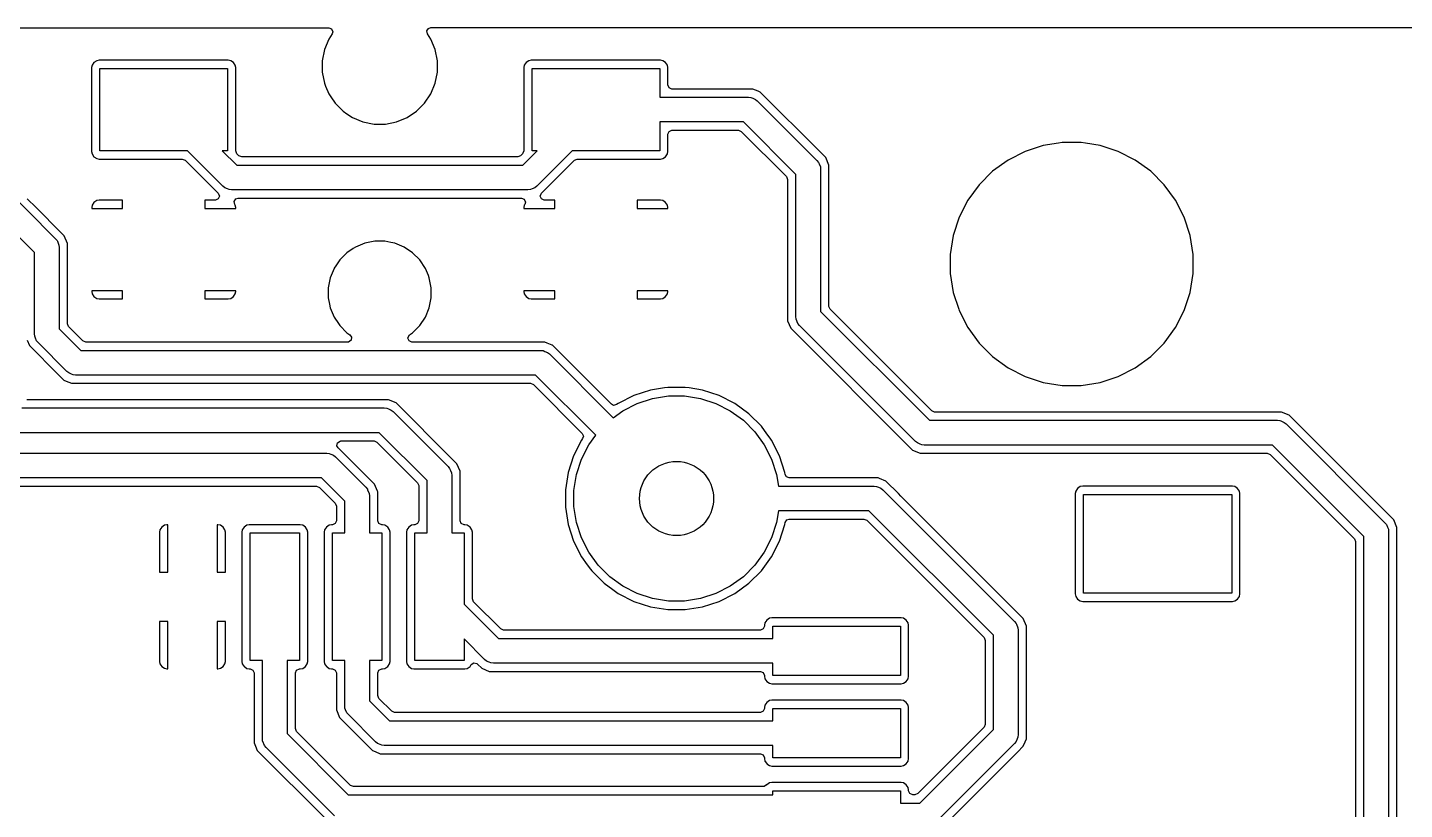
# Model space of a CAD drawing. Extents: x 187.8 to 254.2, y -114.9 to -82.7.
# Drawn here: x 209.42 to 226.14, y -92.18 to -82.68 of the extents above; entities that cross this region are included whole.
import ezdxf

# ---------------------------------------------------------------- set-up
doc = ezdxf.new("R2010")
doc.units = 0
doc.layers.add('BLACK', color=7, linetype='CONTINUOUS')

msp = doc.modelspace()

# ---------------------------------------------------------------- linework, layer by layer
at = {"layer": 'BLACK', "linetype": 'CONTINUOUS'}
for p, q in [((197.470637, -82.680796), (213.075352, -82.679298)), ((213.116098, -82.75552), (213.074225, -82.818187)), ((213.075352, -82.679298), (213.110001, -82.693646)), ((213.110001, -82.693646), (213.124356, -82.728293)), ((213.124356, -82.728293), (213.116098, -82.75552)), ((214.266506, -82.718619), (214.287341, -82.687437)), ((214.273822, -82.755402), (214.266506, -82.718619)), ((214.315775, -82.818189), (214.273822, -82.755402)), ((214.287341, -82.687437), (214.314557, -82.679179)), ((214.314557, -82.679179), (229.88143, -82.677685)), ((213.021417, -82.945681), (212.9945, -83.081001)), ((213.02142, -82.94567), (213.021417, -82.945681)), ((213.074223, -82.818191), (213.02142, -82.94567)), ((213.074225, -82.818187), (213.074223, -82.818191)), ((214.368579, -82.94567), (214.315775, -82.818189)), ((214.368582, -82.945681), (214.368579, -82.94567)), ((214.395366, -83.080331), (214.368582, -82.945681)), ((210.222543, -83.102542), (210.20033, -83.135786)), ((210.255783, -83.080332), (210.222543, -83.102542)), ((210.255784, -83.080332), (210.255783, -83.080332)), ((210.255786, -83.080331), (210.255784, -83.080332)), ((210.255787, -83.080331), (210.255786, -83.080331)), ((210.285102, -83.074501), (210.255787, -83.080331)), ((210.285104, -83.0745), (210.285102, -83.074501)), ((210.285105, -83.0745), (210.285104, -83.0745)), ((211.854901, -83.0745), (210.285105, -83.0745)), ((211.884212, -83.08033), (211.854901, -83.0745)), ((211.917457, -83.102543), (211.884212, -83.08033)), ((211.939667, -83.135783), (211.917457, -83.102543)), ((212.9945, -83.081001), (212.9945, -83.218998)), ((214.3955, -83.081007), (214.395366, -83.080331)), ((214.3955, -83.218993), (214.3955, -83.081007)), ((215.472543, -83.102542), (215.45033, -83.135786)), ((215.505783, -83.080332), (215.472543, -83.102542)), ((215.505784, -83.080332), (215.505783, -83.080332)), ((215.505786, -83.080331), (215.505784, -83.080332)), ((215.505787, -83.080331), (215.505786, -83.080331)), ((215.535102, -83.074501), (215.505787, -83.080331)), ((215.535104, -83.0745), (215.535102, -83.074501)), ((215.535105, -83.0745), (215.535104, -83.0745)), ((217.104901, -83.0745), (215.535105, -83.0745)), ((217.134212, -83.08033), (217.104901, -83.0745)), ((217.167457, -83.102543), (217.134212, -83.08033)), ((217.189667, -83.135783), (217.167457, -83.102543)), ((210.20033, -83.135787), (210.1945, -83.165095)), ((210.1945, -83.165095), (210.1945, -84.184894)), ((210.20033, -83.135786), (210.20033, -83.135787)), ((210.295, -84.175), (210.295, -83.175)), ((210.295, -83.175), (211.845, -83.175)), ((211.845, -83.175), (211.845, -84.175)), ((211.939667, -83.135784), (211.939667, -83.135783)), ((211.939669, -83.135787), (211.939667, -83.135784)), ((211.945499, -83.165102), (211.939669, -83.135787)), ((211.945499, -84.175944), (211.945499, -83.165102)), ((212.9945, -83.218998), (213.021417, -83.354318)), ((214.36858, -83.354328), (214.3955, -83.218993)), ((215.45033, -83.135787), (215.4445, -83.165095)), ((215.4445, -83.165095), (215.4445, -84.17594)), ((215.45033, -83.135786), (215.45033, -83.135787)), ((215.545, -84.175), (215.545, -83.175)), ((215.545, -83.175), (217.095, -83.175)), ((217.095, -83.175), (217.095, -83.525)), ((217.189667, -83.135784), (217.189667, -83.135783)), ((217.189669, -83.135787), (217.189667, -83.135784)), ((217.195499, -83.165102), (217.189669, -83.135787)), ((217.195499, -83.165105), (217.195499, -83.165102)), ((217.195499, -83.3755), (217.195499, -83.165105)), ((213.021417, -83.354318), (213.02142, -83.354329)), ((213.02142, -83.354329), (213.036315, -83.390289)), ((213.036315, -83.390289), (213.074225, -83.481811)), ((214.315775, -83.481811), (214.36858, -83.354328)), ((217.209851, -83.410148), (217.195499, -83.3755)), ((217.244499, -83.4245), (217.209851, -83.410148)), ((218.224828, -83.4245), (217.244499, -83.4245)), ((218.224829, -83.4245), (218.224828, -83.4245)), ((218.289931, -83.451466), (218.224829, -83.4245)), ((218.300499, -83.455844), (218.289931, -83.451466)), ((218.316899, -83.462637), (218.300499, -83.455844)), ((219.0391, -84.18484), (218.316899, -83.462637)), ((213.074225, -83.481811), (213.10064, -83.521344)), ((213.10064, -83.521344), (213.150883, -83.596539)), ((213.150883, -83.596539), (213.24846, -83.694116)), ((214.141542, -83.694114), (214.239114, -83.596542)), ((214.239114, -83.596542), (214.315775, -83.481811)), ((217.095, -83.525), (218.175, -83.525)), ((218.175, -83.525), (218.204264, -83.527882)), ((218.204264, -83.527882), (218.226661, -83.537159)), ((218.226661, -83.537159), (218.258335, -83.550279)), ((218.258335, -83.550279), (218.281066, -83.568934)), ((218.281066, -83.568934), (219.006066, -84.293934)), ((213.24846, -83.694116), (213.294102, -83.724613)), ((213.294102, -83.724613), (213.363189, -83.770775)), ((213.363189, -83.770775), (213.490672, -83.82358)), ((213.899328, -83.82358), (214.026811, -83.770775)), ((214.026811, -83.770775), (214.141542, -83.694114)), ((213.490672, -83.82358), (213.490678, -83.823581)), ((213.490678, -83.823581), (213.490681, -83.823582)), ((213.490681, -83.823582), (213.626001, -83.850499)), ((213.626001, -83.850499), (213.626007, -83.8505)), ((213.626007, -83.8505), (213.763993, -83.8505)), ((213.763993, -83.8505), (213.899328, -83.82358)), ((218.112868, -83.825), (217.095, -83.825)), ((217.095, -83.825), (217.095, -84.175)), ((217.1955, -83.9745), (217.209852, -83.939852)), ((217.209852, -83.939852), (217.2445, -83.9255)), ((217.2445, -83.9255), (218.050943, -83.9255)), ((218.050943, -83.9255), (218.085591, -83.939852)), ((218.085591, -83.939852), (218.635148, -84.489408)), ((218.75, -84.462132), (218.112868, -83.825)), ((217.1955, -84.184899), (217.1955, -83.9745)), ((221.754485, -84.110831), (221.533605, -84.182599)), ((221.754488, -84.11083), (221.754485, -84.110831)), ((221.940709, -84.081336), (221.754488, -84.11083)), ((221.983876, -84.0745), (221.940709, -84.081336)), ((222.216124, -84.0745), (221.983876, -84.0745)), ((222.269297, -84.082921), (222.216124, -84.0745)), ((222.445511, -84.11083), (222.269297, -84.082921)), ((222.445514, -84.110831), (222.445511, -84.11083)), ((222.666394, -84.182599), (222.445514, -84.110831)), ((210.1945, -84.184894), (210.194501, -84.184898)), ((210.194501, -84.184898), (210.200331, -84.214213)), ((210.200331, -84.214213), (210.200331, -84.214214)), ((210.200331, -84.214214), (210.200332, -84.214215)), ((210.200332, -84.214215), (210.200332, -84.214216)), ((210.200332, -84.214216), (210.222542, -84.247456)), ((210.222542, -84.247456), (210.222543, -84.247457)), ((210.222543, -84.247457), (210.255787, -84.269669)), ((210.255787, -84.269669), (210.285101, -84.2755)), ((210.285101, -84.2755), (211.295942, -84.275499)), ((211.357868, -84.175), (210.295, -84.175)), ((211.295942, -84.275499), (211.33059, -84.289851)), ((211.33059, -84.289851), (211.682636, -84.641897)), ((211.788934, -84.606066), (211.357868, -84.175)), ((211.845, -84.175), (211.782132, -84.175)), ((211.782132, -84.175), (211.957132, -84.35)), ((211.959851, -84.21059), (211.945499, -84.175944)), ((211.984409, -84.235148), (211.959851, -84.21059)), ((212.019057, -84.2495), (211.984409, -84.235148)), ((215.370944, -84.2495), (212.019057, -84.2495)), ((215.405592, -84.235147), (215.370944, -84.2495)), ((215.43015, -84.210587), (215.405592, -84.235147)), ((215.4445, -84.17594), (215.43015, -84.210587)), ((215.432868, -84.35), (215.607868, -84.175)), ((215.607868, -84.175), (215.545, -84.175)), ((216.032132, -84.175), (215.601066, -84.606066)), ((215.657909, -84.691352), (216.059409, -84.289851)), ((217.095, -84.175), (216.032132, -84.175)), ((216.059409, -84.289851), (216.094057, -84.275499)), ((216.094057, -84.275499), (217.104895, -84.275499)), ((217.104895, -84.275499), (217.104898, -84.275499)), ((217.104898, -84.275499), (217.134213, -84.269669)), ((217.134213, -84.269669), (217.167457, -84.247457)), ((217.167457, -84.247457), (217.189669, -84.214213)), ((217.189669, -84.214213), (217.1955, -84.184899)), ((219.006066, -84.293934), (219.024721, -84.316665)), ((219.039107, -84.184846), (219.0391, -84.18484)), ((219.112362, -84.2581), (219.039107, -84.184846)), ((219.112362, -84.258101), (219.112362, -84.2581)), ((219.112364, -84.258103), (219.112362, -84.258101)), ((219.150499, -84.35017), (219.112364, -84.258103)), ((221.326669, -84.288039), (221.138774, -84.424552)), ((221.533605, -84.182599), (221.326669, -84.288039)), ((222.666395, -84.182599), (222.666394, -84.182599)), ((222.666396, -84.1826), (222.666395, -84.182599)), ((222.873331, -84.288039), (222.666396, -84.1826)), ((223.061224, -84.424551), (222.873331, -84.288039)), ((208.935, -84.422868), (209.756066, -85.243934)), ((211.957132, -84.35), (215.432868, -84.35)), ((218.75, -86.19), (218.75, -84.462132)), ((219.024721, -84.316665), (219.031626, -84.333336)), ((219.031626, -84.333336), (219.047118, -84.370736)), ((219.047118, -84.370736), (219.05, -84.4)), ((219.05, -84.4), (219.05, -86.127868)), ((219.1505, -84.350174), (219.150499, -84.35017)), ((219.1505, -85.433876), (219.1505, -84.350174)), ((221.138774, -84.424552), (220.974552, -84.588774)), ((223.061225, -84.424552), (223.061224, -84.424551)), ((223.06123, -84.424556), (223.061225, -84.424552)), ((223.225444, -84.58877), (223.06123, -84.424556)), ((211.811665, -84.624721), (211.788934, -84.606066)), ((211.843339, -84.63784), (211.811665, -84.624721)), ((211.865736, -84.647118), (211.843339, -84.63784)), ((215.546661, -84.63784), (215.524264, -84.647118)), ((215.578335, -84.624721), (215.546661, -84.63784)), ((215.601066, -84.606066), (215.578335, -84.624721)), ((218.635148, -84.489408), (218.6495, -84.524056)), ((218.6495, -84.524056), (218.6495, -86.140172)), ((220.974552, -84.588774), (220.838039, -84.776669)), ((223.225447, -84.588774), (223.225444, -84.58877)), ((223.225449, -84.588776), (223.225447, -84.588774)), ((223.361961, -84.776669), (223.225449, -84.588776)), ((209.519414, -84.865154), (209.413018, -84.758758)), ((210.222902, -84.802904), (210.200802, -84.83598)), ((210.255977, -84.780804), (210.222902, -84.802904)), ((210.255981, -84.780802), (210.255977, -84.780804)), ((210.285154, -84.775001), (210.255981, -84.780802)), ((210.285155, -84.775), (210.285154, -84.775001)), ((210.57, -84.775), (210.285155, -84.775)), ((210.57, -84.875), (210.57, -84.775)), ((211.697442, -84.775), (211.57, -84.775)), ((211.57, -84.775), (211.57, -84.875)), ((211.682636, -84.641897), (211.732091, -84.691352)), ((211.73209, -84.760649), (211.697442, -84.775)), ((211.746442, -84.726), (211.73209, -84.760649)), ((211.732091, -84.691352), (211.746442, -84.726)), ((211.895, -84.65), (211.865736, -84.647118)), ((215.495, -84.65), (211.895, -84.65)), ((211.925696, -84.78994), (211.946531, -84.758758)), ((211.933012, -84.826723), (211.925696, -84.78994)), ((211.946531, -84.758758), (211.973754, -84.7505)), ((211.973754, -84.7505), (215.416247, -84.7505)), ((215.416247, -84.7505), (215.450895, -84.764852)), ((215.450895, -84.764852), (215.465247, -84.7995)), ((215.465247, -84.7995), (215.456989, -84.826723)), ((215.524264, -84.647118), (215.495, -84.65)), ((215.643557, -84.726), (215.657909, -84.691352)), ((215.657909, -84.760648), (215.643557, -84.726)), ((215.692557, -84.775), (215.657909, -84.760648)), ((215.82, -84.775), (215.692557, -84.775)), ((215.82, -84.875), (215.82, -84.775)), ((217.104846, -84.775), (216.82, -84.775)), ((216.82, -84.775), (216.82, -84.875)), ((217.134019, -84.780802), (217.104846, -84.775)), ((217.167095, -84.802902), (217.134019, -84.780802)), ((217.189195, -84.835977), (217.167095, -84.802902)), ((220.838039, -84.776669), (220.732599, -84.983605)), ((223.4674, -84.983604), (223.361961, -84.776669)), ((209.5, -85.412132), (208.918884, -84.831016)), ((209.551652, -84.897392), (209.519414, -84.865154)), ((209.7891, -85.13484), (209.551652, -84.897392)), ((210.200802, -84.83598), (210.195, -84.865154)), ((210.195, -84.865154), (210.195, -84.875)), ((210.195, -84.875), (210.57, -84.875)), ((211.57, -84.875), (211.944999, -84.875)), ((211.939195, -84.835977), (211.933012, -84.826723)), ((211.939197, -84.835981), (211.939195, -84.835977)), ((211.944998, -84.865154), (211.939197, -84.835981)), ((211.944999, -84.865155), (211.944998, -84.865154)), ((211.944999, -84.875), (211.944999, -84.865155)), ((215.450802, -84.835981), (215.445, -84.865154)), ((215.445, -84.865154), (215.445, -84.875)), ((215.445, -84.875), (215.82, -84.875)), ((215.456989, -84.826723), (215.450802, -84.835981)), ((216.82, -84.875), (217.194999, -84.875)), ((217.189197, -84.835981), (217.189195, -84.835977)), ((217.194998, -84.865154), (217.189197, -84.835981)), ((217.194999, -84.865155), (217.194998, -84.865154)), ((217.194999, -84.875), (217.194999, -84.865155)), ((209.789107, -85.134846), (209.7891, -85.13484)), ((209.862362, -85.2081), (209.789107, -85.134846)), ((220.732599, -84.983605), (220.660831, -85.204485)), ((223.539169, -85.204486), (223.4674, -84.983604)), ((209.756066, -85.243934), (209.774721, -85.266665)), ((209.774721, -85.266665), (209.777966, -85.2745)), ((209.777966, -85.2745), (209.797118, -85.320736)), ((209.862362, -85.208101), (209.862362, -85.2081)), ((209.862364, -85.208103), (209.862362, -85.208101)), ((209.900499, -85.30017), (209.862364, -85.208103)), ((209.9005, -85.300174), (209.900499, -85.30017)), ((209.9005, -85.884845), (209.9005, -85.300174)), ((213.51254, -85.298539), (213.398719, -85.345686)), ((213.51255, -85.298536), (213.51254, -85.298539)), ((213.573249, -85.286463), (213.51255, -85.298536)), ((213.633394, -85.2745), (213.573249, -85.286463)), ((213.756606, -85.2745), (213.633394, -85.2745)), ((213.828714, -85.288842), (213.756606, -85.2745)), ((213.877449, -85.298536), (213.828714, -85.288842)), ((213.877459, -85.298539), (213.877449, -85.298536)), ((213.99128, -85.345686), (213.877459, -85.298539)), ((220.66083, -85.204488), (220.6245, -85.433876)), ((220.660831, -85.204485), (220.66083, -85.204488)), ((223.5755, -85.433876), (223.539169, -85.204486)), ((209.5, -86.4), (209.5, -85.412132)), ((209.797118, -85.320736), (209.8, -85.35)), ((209.8, -85.35), (209.8, -86.337868)), ((213.296267, -85.414141), (213.209141, -85.501267)), ((213.372672, -85.363089), (213.296267, -85.414141)), ((213.398714, -85.345689), (213.372672, -85.363089)), ((213.398715, -85.345688), (213.398714, -85.345689)), ((213.398719, -85.345686), (213.398715, -85.345688)), ((213.991282, -85.345687), (213.99128, -85.345686)), ((213.991286, -85.345689), (213.991282, -85.345687)), ((214.093733, -85.414142), (213.991286, -85.345689)), ((214.180858, -85.501267), (214.093733, -85.414142)), ((219.1505, -86.065943), (219.1505, -85.433876)), ((220.6245, -85.433876), (220.6245, -85.666123)), ((223.5755, -85.666124), (223.5755, -85.433876)), ((213.140686, -85.603719), (213.093539, -85.71754)), ((213.141861, -85.601961), (213.140686, -85.603719)), ((213.160117, -85.574638), (213.141861, -85.601961)), ((213.209141, -85.501267), (213.160117, -85.574638)), ((214.249311, -85.603714), (214.180858, -85.501267)), ((214.249313, -85.603719), (214.249311, -85.603714)), ((214.285517, -85.691123), (214.249313, -85.603719)), ((213.084933, -85.760803), (213.0695, -85.838394)), ((213.093536, -85.71755), (213.084933, -85.760803)), ((213.093539, -85.71754), (213.093536, -85.71755)), ((214.296463, -85.717548), (214.285517, -85.691123)), ((214.3205, -85.838394), (214.296463, -85.717548)), ((220.6245, -85.666123), (220.66083, -85.895511)), ((223.539169, -85.895514), (223.5755, -85.666124)), ((209.9005, -86.275943), (209.9005, -85.884845)), ((210.57, -85.875), (210.195001, -85.875)), ((210.195001, -85.875), (210.195001, -85.884845)), ((210.195001, -85.884845), (210.200802, -85.914018)), ((210.200802, -85.914018), (210.200804, -85.914022)), ((210.200804, -85.914022), (210.222904, -85.947097)), ((210.222904, -85.947097), (210.25598, -85.969197)), ((210.25598, -85.969197), (210.285154, -85.974999)), ((210.285154, -85.974999), (210.569999, -85.974999)), ((210.569999, -85.974999), (210.57, -85.974998)), ((210.57, -85.974998), (210.57, -85.875)), ((211.945, -85.875), (211.57, -85.875)), ((211.57, -85.875), (211.57, -85.974999)), ((211.57, -85.974999), (211.854845, -85.974999)), ((211.854845, -85.974998), (211.884018, -85.969197)), ((211.854845, -85.974999), (211.854845, -85.974998)), ((211.884018, -85.969197), (211.884022, -85.969195)), ((211.884022, -85.969195), (211.917097, -85.947095)), ((211.917097, -85.947095), (211.939197, -85.914019)), ((211.939197, -85.914019), (211.945, -85.884845)), ((211.945, -85.884845), (211.945, -85.875)), ((213.0695, -85.838394), (213.0695, -85.961606)), ((213.0695, -85.961606), (213.084642, -86.03773)), ((214.296463, -86.082452), (214.3205, -85.961606)), ((214.3205, -85.884845), (214.3205, -85.838394)), ((214.3205, -85.961606), (214.3205, -85.884845)), ((215.82, -85.875), (215.445001, -85.875)), ((215.445001, -85.875), (215.445001, -85.884845)), ((215.445001, -85.884845), (215.450802, -85.914018)), ((215.450802, -85.914018), (215.450804, -85.914022)), ((215.450804, -85.914022), (215.472904, -85.947097)), ((215.472904, -85.947097), (215.50598, -85.969197)), ((215.50598, -85.969197), (215.535154, -85.974999)), ((215.535154, -85.974999), (215.819999, -85.974999)), ((215.819999, -85.974999), (215.82, -85.974998)), ((215.82, -85.974998), (215.82, -85.875)), ((217.195, -85.875), (216.82, -85.875)), ((216.82, -85.875), (216.82, -85.974999)), ((216.82, -85.974999), (217.104845, -85.974999)), ((217.104845, -85.974998), (217.134018, -85.969197)), ((217.104845, -85.974999), (217.104845, -85.974998)), ((217.134018, -85.969197), (217.134022, -85.969195)), ((217.134022, -85.969195), (217.167097, -85.947095)), ((217.167097, -85.947095), (217.189197, -85.914019)), ((217.189197, -85.914019), (217.195, -85.884845)), ((217.195, -85.884845), (217.195, -85.875)), ((220.66083, -85.895511), (220.660831, -85.895514)), ((220.660831, -85.895514), (220.727464, -86.100591)), ((223.4674, -86.116396), (223.539169, -85.895514)), ((213.084642, -86.03773), (213.093536, -86.082449)), ((213.093536, -86.082449), (213.093539, -86.082459)), ((213.093539, -86.082459), (213.140686, -86.19628)), ((214.249311, -86.196286), (214.296463, -86.082452)), ((218.6495, -86.140172), (218.6495, -86.239828)), ((219.05, -86.127868), (220.372132, -87.45)), ((219.164852, -86.100591), (219.1505, -86.065943)), ((220.399409, -87.335148), (219.164852, -86.100591)), ((220.727464, -86.100591), (220.7326, -86.116396)), ((220.7326, -86.116396), (220.838039, -86.323331)), ((223.361961, -86.323331), (223.4674, -86.116396)), ((209.914852, -86.310591), (209.9005, -86.275943)), ((210.089408, -86.485148), (209.914852, -86.310591)), ((213.140686, -86.19628), (213.140687, -86.196282)), ((213.140687, -86.196282), (213.140689, -86.196286)), ((213.140689, -86.196286), (213.192201, -86.273379)), ((213.192201, -86.273379), (213.209141, -86.298732)), ((213.209141, -86.298732), (213.296267, -86.385858)), ((214.093733, -86.385858), (214.180858, -86.298733)), ((214.180858, -86.298733), (214.249311, -86.196286)), ((218.6495, -86.239828), (218.687636, -86.331897)), ((218.752882, -86.219263), (218.75, -86.19)), ((218.775279, -86.273335), (218.752882, -86.219263)), ((218.793934, -86.296066), (218.775279, -86.273335)), ((220.203934, -87.706066), (218.793934, -86.296066)), ((209.411054, -86.477723), (209.437636, -86.541897)), ((209.502882, -86.429264), (209.5, -86.4)), ((209.512159, -86.451661), (209.502882, -86.429264)), ((209.525279, -86.483335), (209.512159, -86.451661)), ((209.8, -86.337868), (210.062132, -86.6)), ((213.296267, -86.385858), (213.332036, -86.409758)), ((213.345555, -86.477723), (213.314373, -86.498558)), ((213.332036, -86.409758), (213.352871, -86.44094)), ((213.352871, -86.44094), (213.345555, -86.477723)), ((214.036187, -86.4505), (214.050539, -86.415852)), ((214.050539, -86.485148), (214.036187, -86.4505)), ((214.050539, -86.415852), (214.057964, -86.409758)), ((214.057964, -86.409758), (214.068494, -86.402722)), ((214.068494, -86.402722), (214.093733, -86.385858)), ((218.687636, -86.331897), (218.687637, -86.331898)), ((218.687637, -86.331898), (218.687638, -86.3319)), ((218.687638, -86.3319), (220.1681, -87.812362)), ((220.838039, -86.323331), (220.974551, -86.511224)), ((223.225449, -86.511224), (223.361961, -86.323331)), ((209.437636, -86.541897), (209.437637, -86.541898)), ((209.437637, -86.541898), (209.437637, -86.541899)), ((209.437637, -86.541899), (209.78484, -86.8891)), ((209.543934, -86.506066), (209.525279, -86.483335)), ((209.893934, -86.856066), (209.543934, -86.506066)), ((210.062132, -86.6), (215.65, -86.6)), ((210.124056, -86.4995), (210.089408, -86.485148)), ((213.304813, -86.4995), (210.124056, -86.4995)), ((213.314373, -86.498558), (213.304813, -86.4995)), ((214.085187, -86.4995), (214.050539, -86.485148)), ((215.699828, -86.4995), (214.085187, -86.4995)), ((215.65, -86.6), (215.679264, -86.602882)), ((215.679264, -86.602882), (215.701661, -86.612159)), ((215.699829, -86.4995), (215.699828, -86.4995)), ((215.728135, -86.511225), (215.699829, -86.4995)), ((215.701661, -86.612159), (215.733335, -86.625279)), ((215.788502, -86.53623), (215.728135, -86.511225)), ((215.733335, -86.625279), (215.756066, -86.643934)), ((215.756066, -86.643934), (216.530722, -87.41859)), ((215.791899, -86.537637), (215.788502, -86.53623)), ((216.508741, -87.25448), (215.791899, -86.537637)), ((220.974551, -86.511224), (220.974552, -86.511225)), ((220.974552, -86.511225), (220.974556, -86.51123)), ((220.974556, -86.51123), (221.13877, -86.675444)), ((223.06123, -86.675444), (223.225444, -86.51123)), ((223.225444, -86.51123), (223.225445, -86.511227)), ((223.225445, -86.511227), (223.225449, -86.511224)), ((221.13877, -86.675444), (221.138774, -86.675447)), ((221.138774, -86.675447), (221.138776, -86.675449)), ((221.138776, -86.675449), (221.326669, -86.811961)), ((221.326669, -86.811961), (221.533604, -86.9174)), ((222.666396, -86.9174), (222.873331, -86.811961)), ((222.873331, -86.811961), (223.061224, -86.675449)), ((223.061224, -86.675449), (223.061227, -86.675445)), ((223.061227, -86.675445), (223.06123, -86.675444)), ((209.78484, -86.8891), (209.784843, -86.889104)), ((209.784843, -86.889104), (209.858101, -86.962363)), ((209.858101, -86.962363), (209.858102, -86.962363)), ((209.858102, -86.962363), (209.858103, -86.962364)), ((209.858103, -86.962364), (209.885069, -86.973534)), ((209.885069, -86.973534), (209.950172, -87.000501)), ((209.916665, -86.874721), (209.893934, -86.856066)), ((209.948339, -86.88784), (209.916665, -86.874721)), ((209.970736, -86.897118), (209.948339, -86.88784)), ((210, -86.9), (209.970736, -86.897118)), ((215.587868, -86.9), (210, -86.9)), ((216.31859, -87.630722), (215.587868, -86.9)), ((221.533604, -86.9174), (221.754486, -86.989169)), ((222.445514, -86.989169), (222.666396, -86.9174)), ((209.950172, -87.000501), (209.950174, -87.000501)), ((209.950174, -87.000501), (210.055529, -87.000501)), ((210.055529, -87.000501), (210.055537, -87.0005)), ((210.055537, -87.0005), (215.525943, -87.0005)), ((215.525943, -87.0005), (215.560591, -87.014852)), ((215.560591, -87.014852), (216.15448, -87.608741)), ((216.983756, -87.082754), (216.781586, -87.148443)), ((216.983759, -87.082753), (216.983756, -87.082754)), ((217.154202, -87.055757), (216.983759, -87.082753)), ((217.193713, -87.0495), (217.154202, -87.055757)), ((217.406287, -87.0495), (217.193713, -87.0495)), ((217.454957, -87.057208), (217.406287, -87.0495)), ((217.61624, -87.082753), (217.454957, -87.057208)), ((217.616243, -87.082754), (217.61624, -87.082753)), ((217.818413, -87.148443), (217.616243, -87.082754)), ((221.754486, -86.989169), (221.983876, -87.0255)), ((221.983876, -87.0255), (221.983877, -87.0255)), ((221.983877, -87.0255), (222.216123, -87.0255)), ((222.216123, -87.0255), (222.216124, -87.0255)), ((222.216124, -87.0255), (222.445514, -86.989169)), ((209.347132, -87.3), (213.75, -87.3)), ((213.799828, -87.1995), (209.409057, -87.1995)), ((213.75, -87.3), (213.779264, -87.302882)), ((213.779264, -87.302882), (213.801661, -87.312159)), ((213.799829, -87.1995), (213.799828, -87.1995)), ((213.891899, -87.237637), (213.799829, -87.1995)), ((213.801661, -87.312159), (213.833335, -87.325279)), ((214.5581, -87.90384), (213.891899, -87.237637)), ((216.535723, -87.268229), (216.508741, -87.25448)), ((216.57219, -87.259474), (216.535723, -87.268229)), ((216.592177, -87.244952), (216.57219, -87.259474)), ((216.592186, -87.244947), (216.592177, -87.244952)), ((216.781586, -87.148443), (216.592186, -87.244947)), ((216.646877, -87.3342), (216.821646, -87.245151)), ((216.821646, -87.245151), (217.008193, -87.184538)), ((217.008193, -87.184538), (217.201926, -87.153853)), ((217.201926, -87.153853), (217.398074, -87.153853)), ((217.398074, -87.153853), (217.591807, -87.184538)), ((217.591807, -87.184538), (217.778354, -87.245151)), ((217.778354, -87.245151), (217.953123, -87.3342)), ((218.007813, -87.244947), (217.818413, -87.148443)), ((218.007821, -87.244952), (218.007813, -87.244947)), ((218.179793, -87.369897), (218.007821, -87.244952)), ((213.833335, -87.325279), (213.856066, -87.343934)), ((213.856066, -87.343934), (214.525066, -88.012934)), ((216.530722, -87.41859), (216.646877, -87.3342)), ((217.953123, -87.3342), (218.11181, -87.449493)), ((218.11181, -87.449493), (218.250507, -87.58819)), ((218.179798, -87.369901), (218.179793, -87.369897)), ((218.330099, -87.520202), (218.179798, -87.369901)), ((220.372132, -87.45), (224.6, -87.45)), ((220.434057, -87.3495), (220.399409, -87.335148)), ((224.649828, -87.3495), (220.434057, -87.3495)), ((224.6, -87.45), (224.629264, -87.452882)), ((224.629264, -87.452882), (224.641861, -87.4581)), ((224.641861, -87.4581), (224.683335, -87.475279)), ((224.649829, -87.3495), (224.649828, -87.3495)), ((224.741899, -87.387637), (224.649829, -87.3495)), ((224.683335, -87.475279), (224.706066, -87.493934)), ((225.941897, -88.587636), (224.741899, -87.387637)), ((213.687868, -87.6), (209.285, -87.6)), ((214.269, -88.181132), (213.687868, -87.6)), ((216.15448, -87.608741), (216.168832, -87.643389)), ((216.168832, -87.643389), (216.159474, -87.67219)), ((216.2342, -87.746877), (216.31859, -87.630722)), ((218.250507, -87.58819), (218.3658, -87.746877)), ((218.330102, -87.520206), (218.330099, -87.520202)), ((218.330104, -87.520208), (218.330102, -87.520206)), ((218.398074, -87.613761), (218.330104, -87.520208)), ((218.435865, -87.665777), (218.398074, -87.613761)), ((224.706066, -87.493934), (225.906066, -88.693934)), ((213.174953, -87.759011), (213.182307, -87.722236)), ((213.190451, -87.782256), (213.174953, -87.759011)), ((213.182307, -87.722236), (213.21351, -87.701432)), ((213.188485, -87.784223), (213.190451, -87.782256)), ((213.5581, -88.15384), (213.188485, -87.784223)), ((213.21351, -87.701432), (213.223021, -87.7005)), ((213.223021, -87.7005), (213.625943, -87.7005)), ((213.625943, -87.7005), (213.660591, -87.714852)), ((213.660591, -87.714852), (214.154148, -88.208408)), ((216.144947, -87.692186), (216.048443, -87.881586)), ((216.144952, -87.692177), (216.144947, -87.692186)), ((216.159474, -87.67219), (216.144952, -87.692177)), ((216.145151, -87.921646), (216.2342, -87.746877)), ((218.3658, -87.746877), (218.454849, -87.921646)), ((218.455051, -87.692184), (218.435865, -87.665777)), ((218.551557, -87.881588), (218.455051, -87.692184)), ((220.1681, -87.812362), (220.168101, -87.812362)), ((220.168101, -87.812362), (220.168103, -87.812364)), ((220.168103, -87.812364), (220.260172, -87.8505)), ((220.226665, -87.724721), (220.203934, -87.706066)), ((220.258339, -87.73784), (220.226665, -87.724721)), ((220.280736, -87.747118), (220.258339, -87.73784)), ((220.31, -87.75), (220.280736, -87.747118)), ((224.537868, -87.75), (220.31, -87.75)), ((225.65, -88.862132), (224.537868, -87.75)), ((208.4, -87.85), (213.05, -87.85)), ((213.05, -87.85), (213.079264, -87.852882)), ((213.079264, -87.852882), (213.101661, -87.862159)), ((213.101661, -87.862159), (213.133335, -87.875279)), ((213.133335, -87.875279), (213.156066, -87.893934)), ((213.156066, -87.893934), (213.525066, -88.262934)), ((214.558107, -87.903846), (214.5581, -87.90384)), ((214.631362, -87.9771), (214.558107, -87.903846)), ((214.631362, -87.977101), (214.631362, -87.9771)), ((214.631364, -87.977103), (214.631362, -87.977101)), ((214.669499, -88.06917), (214.631364, -87.977103)), ((216.048443, -87.881586), (215.982754, -88.083756)), ((216.084538, -88.108193), (216.145151, -87.921646)), ((218.454849, -87.921646), (218.515462, -88.108193)), ((218.617246, -88.083757), (218.551557, -87.881588)), ((220.260172, -87.8505), (220.359828, -87.8505)), ((220.359828, -87.8505), (224.475943, -87.8505)), ((224.475943, -87.8505), (224.510591, -87.864852)), ((224.510591, -87.864852), (225.535148, -88.889409)), ((212.987868, -88.15), (208.462132, -88.15)), ((213.269, -88.431132), (212.987868, -88.15)), ((214.525066, -88.012934), (214.543721, -88.035665)), ((214.543721, -88.035665), (214.554242, -88.061066)), ((214.554242, -88.061066), (214.566118, -88.089736)), ((214.566118, -88.089736), (214.569, -88.119)), ((214.569, -88.119), (214.569, -88.819)), ((214.6695, -88.069174), (214.669499, -88.06917)), ((214.6695, -88.6695), (214.6695, -88.069174)), ((215.982753, -88.083759), (215.9495, -88.293713)), ((215.982754, -88.083756), (215.982753, -88.083759)), ((216.053853, -88.301926), (216.084538, -88.108193)), ((218.515462, -88.108193), (218.537923, -88.25)), ((218.617246, -88.083759), (218.617246, -88.083757)), ((218.621112, -88.108165), (218.617246, -88.083759)), ((218.634861, -88.135148), (218.621112, -88.108165)), ((218.669509, -88.1495), (218.634861, -88.135148)), ((219.749828, -88.1495), (218.669509, -88.1495)), ((219.749829, -88.1495), (219.749828, -88.1495)), ((219.767054, -88.156635), (219.749829, -88.1495)), ((208.524057, -88.2505), (212.925943, -88.2505)), ((212.925943, -88.2505), (212.960591, -88.264852)), ((212.960591, -88.264852), (213.154148, -88.458408)), ((213.525066, -88.262934), (213.543721, -88.285665)), ((213.543721, -88.285665), (213.547146, -88.293934)), ((213.547146, -88.293934), (213.566118, -88.339736)), ((213.558107, -88.153846), (213.5581, -88.15384)), ((213.631362, -88.2271), (213.558107, -88.153846)), ((213.631362, -88.227101), (213.631362, -88.2271)), ((213.631364, -88.227103), (213.631362, -88.227101)), ((213.666026, -88.310786), (213.631364, -88.227103)), ((213.669499, -88.31917), (213.666026, -88.310786)), ((214.154148, -88.208408), (214.1685, -88.243056)), ((214.1685, -88.243056), (214.1685, -88.6695)), ((214.269, -88.819), (214.269, -88.181132)), ((215.9495, -88.293713), (215.9495, -88.506286)), ((216.053853, -88.498074), (216.053853, -88.301926)), ((218.537923, -88.25), (219.7, -88.25)), ((219.7, -88.25), (219.729264, -88.252882)), ((219.729264, -88.252882), (219.751661, -88.262159)), ((219.751661, -88.262159), (219.783335, -88.275279)), ((219.841897, -88.187636), (219.767054, -88.156635)), ((219.783335, -88.275279), (219.806066, -88.293934)), ((219.806066, -88.293934), (221.406066, -89.893934)), ((219.841898, -88.187637), (219.841897, -88.187636)), ((219.8419, -88.187638), (219.841898, -88.187637)), ((219.994357, -88.340095), (219.8419, -88.187638)), ((222.14933, -88.310787), (222.1435, -88.340095)), ((222.171543, -88.277542), (222.14933, -88.310786)), ((222.14933, -88.310786), (222.14933, -88.310787)), ((222.204783, -88.255332), (222.171543, -88.277542)), ((222.204784, -88.255332), (222.204783, -88.255332)), ((222.204786, -88.255331), (222.204784, -88.255332)), ((222.204787, -88.255331), (222.204786, -88.255331)), ((222.234102, -88.249501), (222.204787, -88.255331)), ((222.234104, -88.2495), (222.234102, -88.249501)), ((222.234105, -88.2495), (222.234104, -88.2495)), ((224.053901, -88.2495), (222.234105, -88.2495)), ((224.083212, -88.25533), (224.053901, -88.2495)), ((224.116457, -88.277543), (224.083212, -88.25533)), ((224.138667, -88.310783), (224.116457, -88.277543)), ((224.138667, -88.310784), (224.138667, -88.310783)), ((224.138669, -88.310787), (224.138667, -88.310784)), ((224.144499, -88.340102), (224.138669, -88.310787)), ((213.154148, -88.458408), (213.1685, -88.493056)), ((213.269, -88.819), (213.269, -88.431132)), ((213.566118, -88.339736), (213.569, -88.369)), ((213.569, -88.369), (213.569, -88.819)), ((213.6695, -88.319174), (213.669499, -88.31917)), ((213.6695, -88.6695), (213.6695, -88.319174)), ((220.026604, -88.372342), (219.994357, -88.340095)), ((221.4391, -89.78484), (220.026604, -88.372342)), ((222.1435, -88.340095), (222.1435, -89.559894)), ((222.244, -89.55), (222.244, -88.35)), ((222.244, -88.35), (224.044, -88.35)), ((224.044, -88.35), (224.044, -89.55)), ((224.1445, -89.559899), (224.144499, -88.340102)), ((213.1685, -88.493056), (213.1685, -88.6695)), ((215.9495, -88.506286), (215.982753, -88.71624)), ((216.084538, -88.691807), (216.053853, -88.498074)), ((218.537923, -88.55), (218.515462, -88.691807)), ((219.637868, -88.55), (218.537923, -88.55)), ((218.640707, -88.659858), (218.669509, -88.6505)), ((218.669509, -88.6505), (219.575943, -88.6505)), ((219.575943, -88.6505), (219.610591, -88.664852)), ((221.15, -90.062132), (219.637868, -88.55)), ((226.012362, -88.6581), (225.941897, -88.587636)), ((211.024802, -88.77998), (211.019, -88.809154)), ((211.019, -88.809154), (211.019, -89.294)), ((211.046902, -88.746904), (211.024802, -88.77998)), ((211.079977, -88.724804), (211.046902, -88.746904)), ((211.079981, -88.724802), (211.079977, -88.724804)), ((211.109152, -88.719001), (211.079981, -88.724802)), ((211.109157, -88.719), (211.109152, -88.719001)), ((211.119, -88.718999), (211.109157, -88.719)), ((211.119, -89.294), (211.119, -88.718999)), ((211.728846, -88.719), (211.719, -88.719)), ((211.719, -88.719), (211.719, -88.819)), ((211.719, -88.819), (211.719, -89.294)), ((211.758019, -88.724802), (211.728846, -88.719)), ((211.791095, -88.746902), (211.758019, -88.724802)), ((211.813195, -88.779977), (211.791095, -88.746902)), ((211.813197, -88.779981), (211.813195, -88.779977)), ((211.818998, -88.809154), (211.813197, -88.779981)), ((211.818999, -88.809155), (211.818998, -88.809154)), ((211.818999, -89.294), (211.818999, -88.809155)), ((212.02433, -88.779787), (212.0185, -88.809095)), ((212.0185, -88.809095), (212.0185, -90.378894)), ((212.046543, -88.746542), (212.02433, -88.779786)), ((212.02433, -88.779786), (212.02433, -88.779787)), ((212.079783, -88.724332), (212.046543, -88.746542)), ((212.079784, -88.724332), (212.079783, -88.724332)), ((212.079786, -88.724331), (212.079784, -88.724332)), ((212.079787, -88.724331), (212.079786, -88.724331)), ((212.109102, -88.718501), (212.079787, -88.724331)), ((212.109104, -88.7185), (212.109102, -88.718501)), ((212.109105, -88.7185), (212.109104, -88.7185)), ((212.728901, -88.7185), (212.109105, -88.7185)), ((212.119, -90.369), (212.119, -88.819)), ((212.119, -88.819), (212.719, -88.819)), ((212.719, -88.819), (212.719, -90.369)), ((212.758212, -88.72433), (212.728901, -88.7185)), ((212.791457, -88.746543), (212.758212, -88.72433)), ((212.813667, -88.779783), (212.791457, -88.746543)), ((212.813667, -88.779784), (212.813667, -88.779783)), ((212.813669, -88.779787), (212.813667, -88.779784)), ((212.819499, -88.809102), (212.813669, -88.779787)), ((212.8195, -90.378899), (212.819499, -88.809102)), ((213.02433, -88.779787), (213.0185, -88.809095)), ((213.0185, -88.809095), (213.0185, -90.378894)), ((213.046543, -88.746542), (213.02433, -88.779786)), ((213.02433, -88.779786), (213.02433, -88.779787)), ((213.079783, -88.724332), (213.046543, -88.746542)), ((213.079784, -88.724332), (213.079783, -88.724332)), ((213.079786, -88.724331), (213.079784, -88.724332)), ((213.079787, -88.724331), (213.079786, -88.724331)), ((213.109102, -88.718501), (213.079787, -88.724331)), ((213.109104, -88.7185), (213.109102, -88.718501)), ((213.109106, -88.7185), (213.109104, -88.7185)), ((213.119504, -88.7185), (213.109106, -88.7185)), ((213.119, -90.369), (213.119, -88.819)), ((213.119, -88.819), (213.269, -88.819)), ((213.154148, -88.704148), (213.119504, -88.7185)), ((213.1685, -88.6695), (213.154148, -88.704148)), ((213.569, -88.819), (213.719, -88.819)), ((213.683852, -88.704148), (213.6695, -88.6695)), ((213.7185, -88.7185), (213.683852, -88.704148)), ((213.728899, -88.7185), (213.7185, -88.7185)), ((213.719, -88.819), (213.719, -90.369)), ((213.728904, -88.7185), (213.728899, -88.7185)), ((213.758212, -88.72433), (213.728904, -88.7185)), ((213.791457, -88.746543), (213.758212, -88.72433)), ((213.813667, -88.779783), (213.791457, -88.746543)), ((213.813667, -88.779784), (213.813667, -88.779783)), ((213.813669, -88.779787), (213.813667, -88.779784)), ((213.819499, -88.809102), (213.813669, -88.779787)), ((213.8195, -90.378899), (213.819499, -88.809102)), ((214.02433, -88.779787), (214.0185, -88.809095)), ((214.0185, -88.809095), (214.0185, -90.378894)), ((214.046543, -88.746542), (214.02433, -88.779786)), ((214.02433, -88.779786), (214.02433, -88.779787)), ((214.079783, -88.724332), (214.046543, -88.746542)), ((214.079784, -88.724332), (214.079783, -88.724332)), ((214.079786, -88.724331), (214.079784, -88.724332)), ((214.079787, -88.724331), (214.079786, -88.724331)), ((214.109102, -88.718501), (214.079787, -88.724331)), ((214.109104, -88.7185), (214.109102, -88.718501)), ((214.109106, -88.7185), (214.109104, -88.7185)), ((214.119504, -88.7185), (214.109106, -88.7185)), ((214.119, -90.369), (214.119, -88.819)), ((214.119, -88.819), (214.269, -88.819)), ((214.154148, -88.704148), (214.119504, -88.7185)), ((214.1685, -88.6695), (214.154148, -88.704148)), ((214.569, -88.819), (214.719, -88.819)), ((214.683852, -88.704148), (214.6695, -88.6695)), ((214.7185, -88.7185), (214.683852, -88.704148)), ((214.728899, -88.7185), (214.7185, -88.7185)), ((214.719, -88.819), (214.719, -89.681868)), ((214.728904, -88.7185), (214.728899, -88.7185)), ((214.758212, -88.72433), (214.728904, -88.7185)), ((214.791457, -88.746543), (214.758212, -88.72433)), ((214.813667, -88.779783), (214.791457, -88.746543)), ((214.813667, -88.779784), (214.813667, -88.779783)), ((214.813669, -88.779787), (214.813667, -88.779784)), ((214.819499, -88.809102), (214.813669, -88.779787)), ((214.819499, -88.809105), (214.819499, -88.809102)), ((214.819499, -89.619942), (214.819499, -88.809105)), ((215.982753, -88.71624), (215.982754, -88.716243)), ((215.982754, -88.716243), (216.048443, -88.918413)), ((216.145151, -88.878354), (216.084538, -88.691807)), ((218.515462, -88.691807), (218.454849, -88.878354)), ((218.551557, -88.918412), (218.617246, -88.716243)), ((218.617246, -88.716243), (218.621112, -88.691835)), ((218.621112, -88.691835), (218.640707, -88.659858)), ((219.610591, -88.664852), (221.035148, -90.089408)), ((225.906066, -88.693934), (225.924721, -88.716664)), ((225.924721, -88.716664), (225.937246, -88.746904)), ((225.937246, -88.746904), (225.947118, -88.770736)), ((225.947118, -88.770736), (225.95, -88.8)), ((225.95, -88.8), (225.95, -94.7)), ((226.012362, -88.658101), (226.012362, -88.6581)), ((226.012364, -88.658103), (226.012362, -88.658101)), ((226.0505, -88.750172), (226.012364, -88.658103)), ((226.0505, -94.650173), (226.0505, -88.750172)), ((216.048443, -88.918413), (216.144947, -89.107813)), ((216.2342, -89.053123), (216.145151, -88.878354)), ((218.454849, -88.878354), (218.3658, -89.053123)), ((218.455051, -89.107816), (218.551557, -88.918412)), ((225.535148, -88.889409), (225.5495, -88.924057)), ((225.5495, -88.924057), (225.5495, -94.575943)), ((225.65, -94.637868), (225.65, -88.862132)), ((216.144947, -89.107813), (216.144952, -89.107821)), ((216.144952, -89.107821), (216.215229, -89.204549)), ((216.349493, -89.21181), (216.2342, -89.053123)), ((218.3658, -89.053123), (218.250507, -89.21181)), ((218.330104, -89.279792), (218.455051, -89.107816)), ((211.019, -89.294), (211.119, -89.294)), ((211.719, -89.294), (211.818999, -89.294)), ((216.215229, -89.204549), (216.255221, -89.259594)), ((216.255221, -89.259594), (216.269897, -89.279793)), ((216.269897, -89.279793), (216.269901, -89.279798)), ((216.269901, -89.279798), (216.420202, -89.430099)), ((216.48819, -89.350507), (216.349493, -89.21181)), ((218.250507, -89.21181), (218.11181, -89.350507)), ((218.179798, -89.430099), (218.330099, -89.279798)), ((218.330099, -89.279798), (218.3301, -89.279795)), ((218.3301, -89.279795), (218.330104, -89.279792)), ((216.420202, -89.430099), (216.420206, -89.430102)), ((216.420206, -89.430102), (216.420208, -89.430104)), ((216.420208, -89.430104), (216.524003, -89.505515)), ((216.646877, -89.4658), (216.48819, -89.350507)), ((216.821646, -89.554849), (216.646877, -89.4658)), ((217.953123, -89.4658), (217.778354, -89.554849)), ((218.11181, -89.350507), (217.953123, -89.4658)), ((218.007816, -89.555051), (218.179792, -89.430104)), ((218.179792, -89.430104), (218.179795, -89.4301)), ((218.179795, -89.4301), (218.179798, -89.430099)), ((214.833851, -89.65459), (214.819499, -89.619942)), ((215.164409, -89.985148), (214.833851, -89.65459)), ((216.524003, -89.505515), (216.592178, -89.555047)), ((216.592178, -89.555047), (216.592186, -89.555052)), ((216.592186, -89.555052), (216.779513, -89.6505)), ((216.779513, -89.6505), (216.781588, -89.651557)), ((216.781588, -89.651557), (216.983757, -89.717246)), ((217.008193, -89.615462), (216.821646, -89.554849)), ((217.201926, -89.646147), (217.008193, -89.615462)), ((217.398074, -89.646147), (217.201926, -89.646147)), ((217.591807, -89.615462), (217.398074, -89.646147)), ((217.778354, -89.554849), (217.591807, -89.615462)), ((217.616243, -89.717246), (217.818412, -89.651557)), ((217.818412, -89.651557), (218.007816, -89.555051)), ((222.1435, -89.559894), (222.143501, -89.559898)), ((222.143501, -89.559898), (222.149331, -89.589213)), ((222.149331, -89.589213), (222.149331, -89.589214)), ((222.149331, -89.589214), (222.149332, -89.589215)), ((222.149332, -89.589215), (222.149332, -89.589216)), ((222.149332, -89.589216), (222.171542, -89.622456)), ((222.171542, -89.622456), (222.171543, -89.622457)), ((222.171543, -89.622457), (222.204787, -89.644669)), ((222.204787, -89.644669), (222.234101, -89.6505)), ((222.234101, -89.6505), (224.053898, -89.650499)), ((224.044, -89.55), (222.244, -89.55)), ((224.053898, -89.650499), (224.083213, -89.644669)), ((224.083213, -89.644669), (224.116457, -89.622457)), ((224.116457, -89.622457), (224.138669, -89.589213)), ((224.138669, -89.589213), (224.1445, -89.559899)), ((214.719, -89.681868), (215.137132, -90.1)), ((216.983757, -89.717246), (217.193713, -89.7505)), ((217.193713, -89.7505), (217.193714, -89.7505)), ((217.193714, -89.7505), (217.406286, -89.7505)), ((217.406286, -89.7505), (217.406287, -89.7505)), ((217.406287, -89.7505), (217.616243, -89.717246)), ((221.439107, -89.784846), (221.4391, -89.78484)), ((221.441897, -89.787636), (221.439107, -89.784846)), ((221.512364, -89.858103), (221.441897, -89.787636)), ((211.119, -89.894), (211.019001, -89.894)), ((211.019001, -89.894), (211.019001, -90.378845)), ((211.119, -90.468998), (211.119, -89.894)), ((211.819, -89.894), (211.719, -89.894)), ((211.719, -89.894), (211.719, -90.468999)), ((211.819, -90.378845), (211.819, -89.894)), ((215.199057, -89.9995), (215.164409, -89.985148)), ((218.354148, -89.985148), (218.3195, -89.9995)), ((218.3685, -89.9505), (218.354148, -89.985148)), ((218.37433, -89.910787), (218.3685, -89.940095)), ((218.3685, -89.940095), (218.3685, -89.9505)), ((218.396543, -89.877542), (218.37433, -89.910786)), ((218.37433, -89.910786), (218.37433, -89.910787)), ((218.429783, -89.855332), (218.396543, -89.877542)), ((218.429784, -89.855332), (218.429783, -89.855332)), ((218.429786, -89.855331), (218.429784, -89.855332)), ((218.429787, -89.855331), (218.429786, -89.855331)), ((218.459102, -89.849501), (218.429787, -89.855331)), ((218.459104, -89.8495), (218.459102, -89.849501)), ((218.459105, -89.8495), (218.459104, -89.8495)), ((220.028901, -89.8495), (218.459105, -89.8495)), ((218.469, -90.1), (218.469, -89.95)), ((218.469, -89.95), (220.019, -89.95)), ((220.019, -89.95), (220.019, -90.55)), ((220.058212, -89.85533), (220.028901, -89.8495)), ((220.091457, -89.877543), (220.058212, -89.85533)), ((220.113667, -89.910783), (220.091457, -89.877543)), ((220.113667, -89.910784), (220.113667, -89.910783)), ((220.113669, -89.910787), (220.113667, -89.910784)), ((220.119499, -89.940102), (220.113669, -89.910787)), ((220.1195, -90.559899), (220.119499, -89.940102)), ((221.406066, -89.893934), (221.424721, -89.916665)), ((221.424721, -89.916665), (221.428173, -89.925)), ((221.428173, -89.925), (221.447118, -89.970736)), ((221.447118, -89.970736), (221.45, -90)), ((221.512364, -89.858104), (221.512364, -89.858103)), ((221.5505, -89.950171), (221.512364, -89.858104)), ((221.550501, -89.950175), (221.5505, -89.950171)), ((221.550501, -90.055528), (221.550501, -89.950175)), ((214.968934, -90.356066), (214.719, -90.106132)), ((214.719, -90.106132), (214.719, -90.369)), ((215.137132, -90.1), (218.469, -90.1)), ((218.3195, -89.9995), (215.199057, -89.9995)), ((221.035148, -90.089408), (221.0495, -90.124056)), ((221.0495, -90.124056), (221.0495, -91.144943)), ((221.15, -91.206868), (221.15, -90.062132)), ((221.45, -90), (221.45, -91.269)), ((221.5505, -90.055537), (221.550501, -90.055528)), ((221.5505, -91.215215), (221.5505, -90.055537)), ((211.019001, -90.378845), (211.024802, -90.408018)), ((211.024802, -90.408018), (211.024804, -90.408022)), ((211.024804, -90.408022), (211.046904, -90.441097)), ((211.046904, -90.441097), (211.07998, -90.463197)), ((211.07998, -90.463197), (211.109153, -90.468999)), ((211.109153, -90.468999), (211.119, -90.468998)), ((211.719, -90.468999), (211.728845, -90.468999)), ((211.728845, -90.468998), (211.758018, -90.463197)), ((211.728845, -90.468999), (211.728845, -90.468998)), ((211.758018, -90.463197), (211.758022, -90.463195)), ((211.758022, -90.463195), (211.791097, -90.441095)), ((211.791097, -90.441095), (211.813197, -90.408019)), ((211.813197, -90.408019), (211.819, -90.378845)), ((212.0185, -90.378894), (212.018501, -90.378898)), ((212.018501, -90.378898), (212.024331, -90.408213)), ((212.024331, -90.408213), (212.024331, -90.408214)), ((212.024331, -90.408214), (212.024332, -90.408215)), ((212.024332, -90.408215), (212.024332, -90.408216)), ((212.024332, -90.408216), (212.035547, -90.425)), ((212.035547, -90.425), (212.046543, -90.441457)), ((212.046543, -90.441457), (212.054797, -90.446972)), ((212.054797, -90.446972), (212.079784, -90.463668)), ((212.079784, -90.463668), (212.079786, -90.463668)), ((212.079786, -90.463668), (212.079787, -90.463669)), ((212.079787, -90.463669), (212.109101, -90.4695)), ((212.109101, -90.4695), (212.119497, -90.469499)), ((212.269, -90.369), (212.119, -90.369)), ((212.119497, -90.469499), (212.154146, -90.483848)), ((212.154146, -90.483848), (212.1685, -90.518495)), ((212.269, -91.319), (212.269, -90.369)), ((212.719, -90.369), (212.569, -90.369)), ((212.569, -90.369), (212.569, -91.256868)), ((212.6695, -90.518499), (212.683852, -90.483851)), ((212.683852, -90.483851), (212.7185, -90.469499)), ((212.7185, -90.469499), (212.728895, -90.469499)), ((212.728895, -90.469499), (212.728898, -90.469499)), ((212.728898, -90.469499), (212.758213, -90.463669)), ((212.758213, -90.463669), (212.791457, -90.441457)), ((212.791457, -90.441457), (212.813669, -90.408213)), ((212.813669, -90.408213), (212.8195, -90.378899)), ((213.0185, -90.378894), (213.018501, -90.378898)), ((213.018501, -90.378898), (213.024331, -90.408213)), ((213.024331, -90.408213), (213.024331, -90.408214)), ((213.024331, -90.408214), (213.024332, -90.408215)), ((213.024332, -90.408215), (213.024332, -90.408216)), ((213.024332, -90.408216), (213.035547, -90.425)), ((213.035547, -90.425), (213.046543, -90.441457)), ((213.046543, -90.441457), (213.054797, -90.446972)), ((213.054797, -90.446972), (213.079784, -90.463668)), ((213.079784, -90.463668), (213.079786, -90.463668)), ((213.079786, -90.463668), (213.079787, -90.463669)), ((213.079787, -90.463669), (213.109101, -90.4695)), ((213.109101, -90.4695), (213.119497, -90.469499)), ((213.269, -90.369), (213.119, -90.369)), ((213.119497, -90.469499), (213.154146, -90.483848)), ((213.154146, -90.483848), (213.1685, -90.518495)), ((213.269, -90.919), (213.269, -90.369)), ((213.719, -90.369), (213.569, -90.369)), ((213.569, -90.369), (213.569, -90.856868)), ((213.6695, -90.518499), (213.683852, -90.483851)), ((213.683852, -90.483851), (213.7185, -90.469499)), ((213.7185, -90.469499), (213.728895, -90.469499)), ((213.728895, -90.469499), (213.728898, -90.469499)), ((213.728898, -90.469499), (213.758213, -90.463669)), ((213.758213, -90.463669), (213.791457, -90.441457)), ((213.791457, -90.441457), (213.813669, -90.408213)), ((213.813669, -90.408213), (213.8195, -90.378899)), ((214.0185, -90.378894), (214.018501, -90.378898)), ((214.018501, -90.378898), (214.024331, -90.408213)), ((214.024331, -90.408213), (214.024331, -90.408214)), ((214.024331, -90.408214), (214.024332, -90.408215)), ((214.024332, -90.408215), (214.024332, -90.408216)), ((214.024332, -90.408216), (214.035547, -90.425)), ((214.035547, -90.425), (214.046543, -90.441457)), ((214.046543, -90.441457), (214.079787, -90.463669)), ((214.079787, -90.463669), (214.109101, -90.4695)), ((214.109101, -90.4695), (214.728898, -90.469499)), ((214.719, -90.369), (214.119, -90.369)), ((214.728898, -90.469499), (214.758213, -90.463669)), ((214.758213, -90.463669), (214.791457, -90.441457)), ((214.791457, -90.441457), (214.806646, -90.418722)), ((214.806646, -90.418722), (214.837827, -90.397888)), ((214.837827, -90.397888), (214.87461, -90.405203)), ((214.87461, -90.405203), (214.882036, -90.411298)), ((214.882036, -90.411298), (214.9331, -90.462362)), ((214.9331, -90.462362), (214.933101, -90.462362)), ((214.933101, -90.462362), (214.933103, -90.462364)), ((214.933103, -90.462364), (215.025172, -90.5005)), ((214.991665, -90.374721), (214.968934, -90.356066)), ((215.023339, -90.38784), (214.991665, -90.374721)), ((215.045736, -90.397118), (215.023339, -90.38784)), ((215.075, -90.4), (215.045736, -90.397118)), ((218.469, -90.4), (215.075, -90.4)), ((218.469, -90.55), (218.469, -90.4)), ((212.1685, -90.518495), (212.1685, -91.368829)), ((212.6695, -91.194943), (212.6695, -90.518499)), ((213.1685, -90.518495), (213.1685, -90.869172)), ((213.6695, -90.794943), (213.6695, -90.518499)), ((215.025172, -90.5005), (218.319501, -90.5005)), ((218.319501, -90.5005), (218.354149, -90.514852)), ((218.354149, -90.514852), (218.368501, -90.5495)), ((218.368501, -90.5495), (218.368501, -90.559898)), ((218.368501, -90.559898), (218.374331, -90.589213)), ((218.374331, -90.589213), (218.374331, -90.589214)), ((218.374331, -90.589214), (218.374332, -90.589215)), ((218.374332, -90.589215), (218.374332, -90.589216)), ((218.374332, -90.589216), (218.396542, -90.622456)), ((218.396542, -90.622456), (218.396543, -90.622457)), ((218.396543, -90.622457), (218.429787, -90.644669)), ((218.429787, -90.644669), (218.459101, -90.6505)), ((218.459101, -90.6505), (220.028898, -90.650499)), ((220.019, -90.55), (218.469, -90.55)), ((220.028898, -90.650499), (220.058213, -90.644669)), ((220.058213, -90.644669), (220.091457, -90.622457)), ((220.091457, -90.622457), (220.113669, -90.589213)), ((220.113669, -90.589213), (220.1195, -90.559899)), ((213.683852, -90.829591), (213.6695, -90.794943)), ((213.1685, -90.869172), (213.1685, -90.968828)), ((213.1685, -90.968828), (213.206636, -91.060897)), ((213.271882, -90.948264), (213.269, -90.919)), ((213.2804, -90.968828), (213.271882, -90.948264)), ((213.294279, -91.002335), (213.2804, -90.968828)), ((213.569, -90.856868), (213.812132, -91.1)), ((213.839408, -90.985148), (213.683852, -90.829591)), ((213.874056, -90.9995), (213.839408, -90.985148)), ((218.354148, -90.985148), (218.3195, -90.9995)), ((218.3685, -90.9505), (218.354148, -90.985148)), ((218.37433, -90.910787), (218.3685, -90.940095)), ((218.3685, -90.940095), (218.3685, -90.9505)), ((218.396543, -90.877542), (218.37433, -90.910786)), ((218.37433, -90.910786), (218.37433, -90.910787)), ((218.429783, -90.855332), (218.396543, -90.877542)), ((218.429784, -90.855332), (218.429783, -90.855332)), ((218.429786, -90.855331), (218.429784, -90.855332)), ((218.429787, -90.855331), (218.429786, -90.855331)), ((218.459102, -90.849501), (218.429787, -90.855331)), ((218.459104, -90.8495), (218.459102, -90.849501)), ((218.459105, -90.8495), (218.459104, -90.8495)), ((220.028901, -90.8495), (218.459105, -90.8495)), ((218.469, -91.1), (218.469, -90.95)), ((218.469, -90.95), (220.019, -90.95)), ((220.019, -90.95), (220.019, -91.55)), ((220.058212, -90.85533), (220.028901, -90.8495)), ((220.091457, -90.877543), (220.058212, -90.85533)), ((220.113667, -90.910783), (220.091457, -90.877543)), ((220.113667, -90.910784), (220.113667, -90.910783)), ((220.113669, -90.910787), (220.113667, -90.910784)), ((220.119499, -90.940102), (220.113669, -90.910787)), ((220.1195, -91.559899), (220.119499, -90.940102)), ((213.206636, -91.060897), (213.206637, -91.060898)), ((213.206637, -91.060898), (213.206637, -91.060899)), ((213.206637, -91.060899), (213.53484, -91.3891)), ((213.312934, -91.025066), (213.294279, -91.002335)), ((213.643934, -91.356066), (213.312934, -91.025066)), ((213.812132, -91.1), (218.469, -91.1)), ((218.3195, -90.9995), (213.874056, -90.9995)), ((221.0495, -91.144943), (221.035148, -91.179591)), ((212.271882, -91.348264), (212.269, -91.319)), ((212.569, -91.256868), (213.312132, -92)), ((212.683852, -91.229591), (212.6695, -91.194943)), ((213.339409, -91.885148), (212.683852, -91.229591)), ((221.035148, -91.179591), (220.229591, -91.985148)), ((220.256868, -92.1), (221.15, -91.206868)), ((221.4386, -91.318827), (221.424721, -91.352335)), ((221.447118, -91.298264), (221.4386, -91.318827)), ((221.45, -91.269), (221.447118, -91.298264)), ((221.534152, -91.358297), (221.550501, -91.318827)), ((221.550501, -91.215229), (221.5505, -91.215215)), ((221.550501, -91.219172), (221.550501, -91.215229)), ((221.550501, -91.318827), (221.550501, -91.219172)), ((212.1685, -91.368829), (212.184296, -91.406965)), ((212.184296, -91.406965), (212.206636, -91.460897)), ((212.206636, -91.460897), (212.206637, -91.460898)), ((212.206637, -91.460898), (212.206637, -91.460899)), ((212.206637, -91.460899), (213.037636, -92.291897)), ((212.273569, -91.352336), (212.271882, -91.348264)), ((212.294279, -91.402335), (212.273569, -91.352336)), ((212.312934, -91.425066), (212.294279, -91.402335)), ((213.143934, -92.256066), (212.312934, -91.425066)), ((213.53484, -91.3891), (213.534843, -91.389104)), ((213.534843, -91.389104), (213.6081, -91.462362)), ((213.6081, -91.462362), (213.608102, -91.462363)), ((213.608102, -91.462363), (213.608103, -91.462364)), ((213.608103, -91.462364), (213.637402, -91.4745)), ((213.637402, -91.4745), (213.700173, -91.500501)), ((213.666665, -91.374721), (213.643934, -91.356066)), ((213.679164, -91.379898), (213.666665, -91.374721)), ((213.720736, -91.397118), (213.679164, -91.379898)), ((213.75, -91.4), (213.720736, -91.397118)), ((218.469, -91.4), (213.75, -91.4)), ((218.469, -91.55), (218.469, -91.4)), ((221.406066, -91.375066), (220.425066, -92.356066)), ((220.460897, -92.462364), (221.435004, -91.488254)), ((221.424721, -91.352335), (221.406066, -91.375066)), ((221.435004, -91.488254), (221.435007, -91.488253)), ((221.435007, -91.488253), (221.441896, -91.481364)), ((221.441896, -91.481364), (221.441897, -91.481364)), ((221.441897, -91.481364), (221.512364, -91.410897)), ((221.512364, -91.410897), (221.534152, -91.358297)), ((213.700173, -91.500501), (213.700175, -91.500501)), ((213.700175, -91.500501), (213.805529, -91.500501)), ((213.805529, -91.500501), (213.805537, -91.5005)), ((213.805537, -91.5005), (218.319501, -91.5005)), ((218.319501, -91.5005), (218.354149, -91.514852)), ((218.354149, -91.514852), (218.368501, -91.5495)), ((218.368501, -91.5495), (218.368501, -91.559898)), ((218.368501, -91.559898), (218.374331, -91.589213)), ((218.374331, -91.589213), (218.374331, -91.589214)), ((218.374331, -91.589214), (218.374332, -91.589215)), ((218.374332, -91.589215), (218.374332, -91.589216)), ((218.374332, -91.589216), (218.395729, -91.621239)), ((218.395729, -91.621239), (218.396543, -91.622457)), ((218.396543, -91.622457), (218.429787, -91.644669)), ((218.429787, -91.644669), (218.459101, -91.6505)), ((218.459101, -91.6505), (220.028898, -91.650499)), ((220.019, -91.55), (218.469, -91.55)), ((220.028898, -91.650499), (220.058213, -91.644669)), ((220.058213, -91.644669), (220.091457, -91.622457)), ((220.091457, -91.622457), (220.113669, -91.589213)), ((220.113669, -91.589213), (220.1195, -91.559899)), ((213.374057, -91.8995), (213.339409, -91.885148)), ((218.35568, -91.8995), (213.374057, -91.8995)), ((218.365237, -91.898559), (218.35568, -91.8995)), ((218.392508, -91.880338), (218.365237, -91.898559)), ((218.393128, -91.880958), (218.392508, -91.880338)), ((218.396241, -91.877844), (218.393128, -91.880958)), ((218.396421, -91.877725), (218.396241, -91.877844)), ((218.39654, -91.877545), (218.396421, -91.877725)), ((218.396545, -91.87754), (218.39654, -91.877545)), ((218.429783, -91.855332), (218.396545, -91.87754)), ((218.429784, -91.855332), (218.429783, -91.855332)), ((218.429786, -91.855331), (218.429784, -91.855332)), ((218.429787, -91.855331), (218.429786, -91.855331)), ((218.459102, -91.849501), (218.429787, -91.855331)), ((218.459104, -91.8495), (218.459102, -91.849501)), ((218.459105, -91.8495), (218.459104, -91.8495)), ((220.028901, -91.8495), (218.459105, -91.8495)), ((218.469, -92), (218.469, -91.95)), ((218.469, -91.95), (220.019, -91.95)), ((220.019, -91.95), (220.019, -92.1)), ((220.058212, -91.85533), (220.028901, -91.8495)), ((220.091457, -91.877543), (220.058212, -91.85533)), ((220.113667, -91.910783), (220.091457, -91.877543)), ((220.113667, -91.910784), (220.113667, -91.910783)), ((220.113669, -91.910787), (220.113667, -91.910784)), ((220.119499, -91.940102), (220.113669, -91.910787)), ((220.119499, -91.940105), (220.119499, -91.940102)), ((220.119499, -91.9505), (220.119499, -91.940105)), ((220.133851, -91.985148), (220.119499, -91.9505)), ((220.168499, -91.9995), (220.133851, -91.985148)), ((220.229591, -91.985148), (220.194943, -91.9995)), ((213.312132, -92), (218.469, -92)), ((220.019, -92.1), (220.256868, -92.1)), ((220.194943, -91.9995), (220.168499, -91.9995))]:
    msp.add_line(p, q, dxfattribs=at)
at = {"layer": 'BLACK'}
msp.add_circle((217.3, -88.4), 0.45, dxfattribs=at)

doc.saveas('drawing.dxf')
